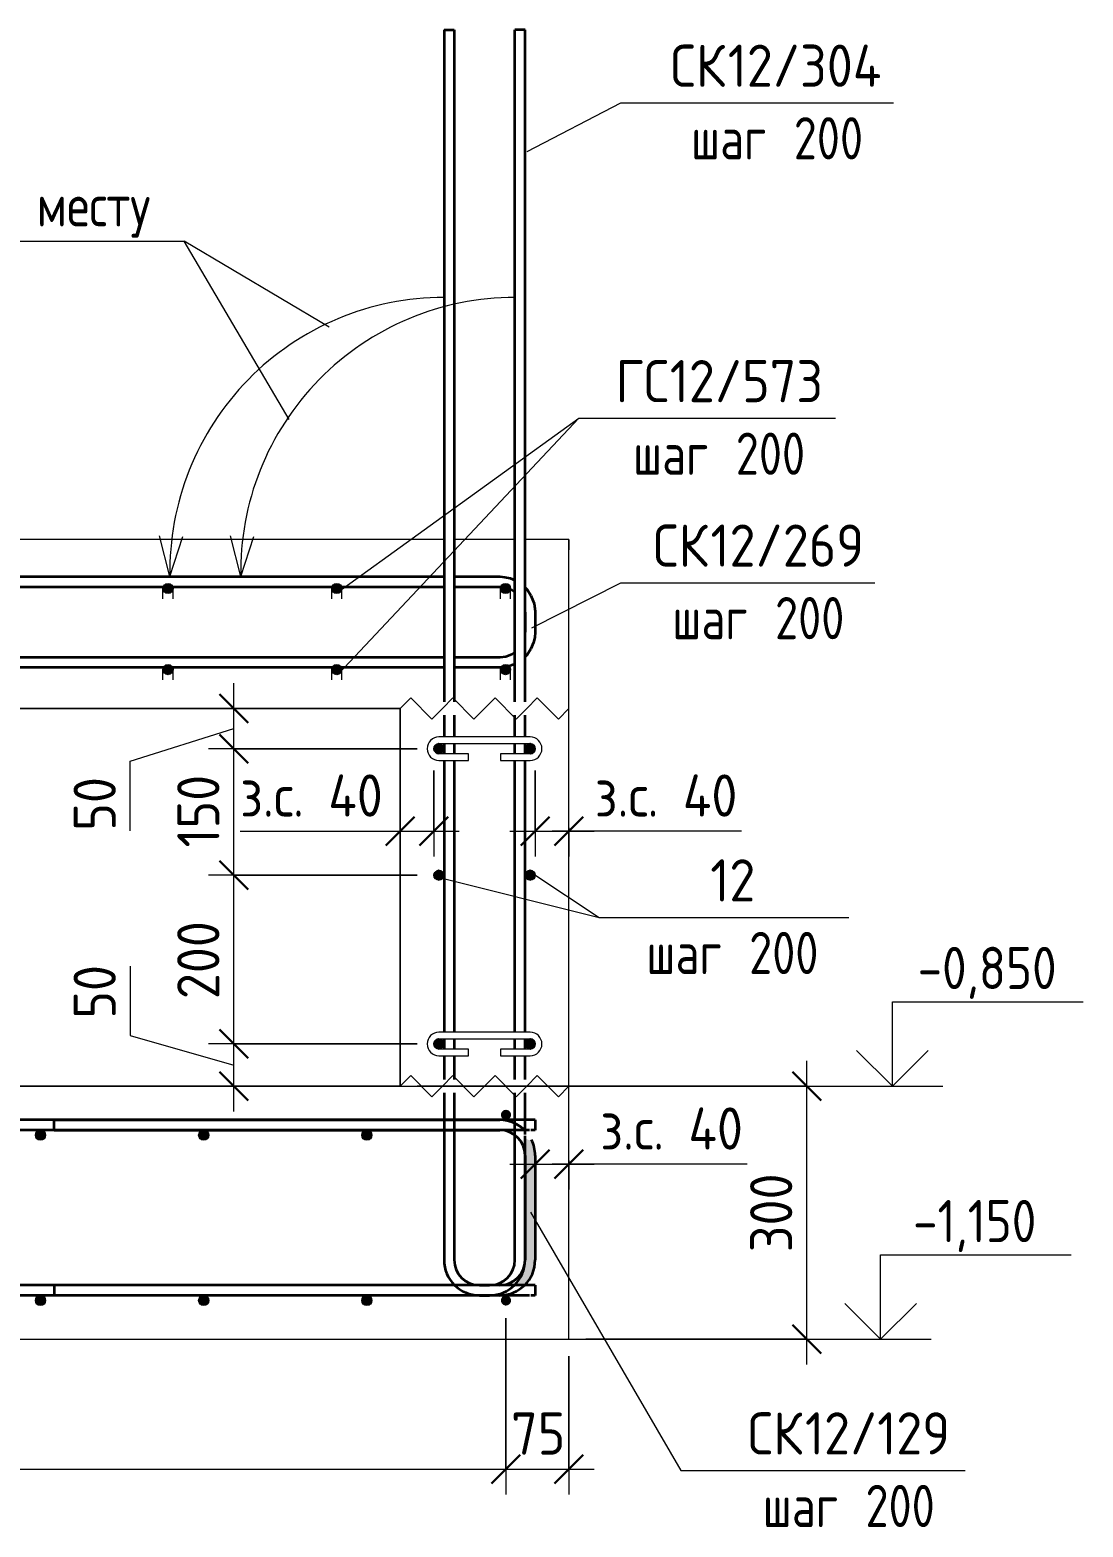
# Model space of a CAD drawing. Header units: millimetres. Extents: x 3129 to 68868, y -1586 to 12682.
# Drawn here: x 67620 to 68868, y -1373 to 402 of the extents above; entities that cross this region are included whole.
import ezdxf

# ---------------------------------------------------------------- set-up
doc = ezdxf.new("R2010")
doc.units = ezdxf.units.MM
for name, color, linetype, lineweight in [('AA_Dim', 7, 'Continuous', 9), ('AA_Dim-20', 7, 'Continuous', 9), ('AA_Linii', 7, 'Continuous', 9), ('AA_Oformlenie', 7, 'Continuous', 9), ('AA_Vinoska', 7, 'Continuous', 9), ('AA_Visotnaya otmetka', 7, 'Continuous', 9), ('AF_Perekritie', 7, 'Continuous', 18), ('AF_Perekritie_Опалубка', 253, 'Continuous', 20), ('AF_Stena_Опалубка', 253, 'Continuous', 18), ('KR_Armatura', 7, 'Continuous', 20), ('KR_Armatura_Tonkie', 7, 'Continuous', 20)]:
    doc.layers.add(name, color=color, linetype=linetype, lineweight=lineweight)
doc.styles.add('GOST Common', font='GOST_Common.ttf', dxfattribs={"width": 0.85, "height": 50})
doc.styles.add('ISOCPEUR', font='isocpeur.TTF', dxfattribs={"width": 0.85, "height": 50})
doc.styles.add('ISOCPEUR_1', font='isocpeur.TTF', dxfattribs={"width": 0.9, "height": 50})
doc.styles.add('ISOCPEUR_2', font='isocpeur.TTF', dxfattribs={"width": 0.8, "height": 50})
doc.dimstyles.new('05_Округл_5мм__прозр__1', dxfattribs={"dimscale": 304.8, "dimtxt": 50.137748, "dimasz": 0.111549, "dimexe": 0.098425, "dimexo": 0.065617, "dimgap": 0.006562, "dimtad": 1, "dimdec": 0, "dimrnd": 5, "dimdsep": 46, "dimtxsty": 'ISOCPEUR_1', "dimblk1": 'OBLIQUE', "dimblk2": 'OBLIQUE', "dimsah": 1, "dimcen": 0.09, "dimdle": 0.098425, "dimazin": 0, "dimtfac": 1, "dimtdec": 4, "dimtix": 1, "dimtmove": 1, "dimatfit": 3, "dimfxl": 1, "dimtvp": 1, "dimtolj": 1, "dimtzin": 0, "dimlwd": 18, "dimlwe": 18, "dimarcsym": 2})
doc.dimstyles.new('05_Округл_5мм__прозр__2', dxfattribs={"dimscale": 304.8, "dimtxt": 50.137748, "dimasz": 0.111549, "dimexe": 0.098425, "dimexo": 0.065617, "dimgap": 0.006562, "dimtad": 1, "dimdec": 0, "dimrnd": 5, "dimdsep": 46, "dimtxsty": 'ISOCPEUR_1', "dimblk1": 'OBLIQUE', "dimblk2": 'OBLIQUE', "dimsah": 1, "dimcen": 0.09, "dimdle": 0.098425, "dimazin": 0, "dimtfac": 1, "dimtdec": 4, "dimtix": 1, "dimtmove": 0, "dimatfit": 3, "dimfxl": 1, "dimtvp": 1, "dimtolj": 1, "dimtzin": 0, "dimlwd": 18, "dimlwe": 18, "dimarcsym": 2})

# ---------------------------------------------------------------- blocks, each defined once
blk = doc.blocks.new('Засыпка 3 - Засыпка 3-3700707-Сечение 22')
at = {"layer": 'AF_Perekritie', "lineweight": 20}
for p, q in [((9479.3, -402.3), (9479.3, -850)), ((10479.3, -402.3), (9479.3, -402.3)), ((9479.3, -402.3), (9479.3, -414.6)), ((10479.3, -850), (10479.3, -402.3)), ((10479.3, -414.6), (10479.3, -402.3)), ((9479.3, -850), (10479.3, -850))]:
    blk.add_line(p, q, dxfattribs=at)
blk = doc.blocks.new('Последовательность узлов - 3мм масшт20 маскировка-904226-Сечение 22')
at = {"layer": 'AA_Oformlenie'}
for p, q in [((7879.3, -500.6), (7891.8, -488.1)), ((7891.8, -488.1), (7916.8, -513.1)), ((7929.3, -500.6), (7941.8, -488.1)), ((7941.8, -488.1), (7966.8, -513.1)), ((7979.3, -500.6), (7991.8, -488.1)), ((7991.8, -488.1), (8016.8, -513.1)), ((8029.3, -500.6), (8041.8, -488.1)), ((8041.8, -488.1), (8066.8, -513.1)), ((7929.3, -500.6), (7916.8, -513.1)), ((7979.3, -500.6), (7966.8, -513.1)), ((8029.3, -500.6), (8016.8, -513.1)), ((8079.3, -500.6), (8066.8, -513.1))]:
    blk.add_line(p, q, dxfattribs=at)
blk = doc.blocks.new('079_Шпилька _ЭлУзла_ - d8 А240-4112584-Сечение 22')
at = {"layer": 'AA_Oformlenie'}
for p, q in [((8033.3, -786), (7925.3, -786)), ((7925.3, -794), (8033.3, -794)), ((7960.3, -806), (7925.3, -806)), ((7925.3, -814), (7960.3, -814)), ((7960.3, -814), (7960.3, -806)), ((8033.3, -806), (7998.3, -806)), ((7998.3, -806), (7998.3, -814)), ((7998.3, -814), (8033.3, -814))]:
    blk.add_line(p, q, dxfattribs=at)
for centre, radius, start, end in [((7925.3, -800), 14, 90, 270), ((7925.3, -800), 6, 90, 270), ((8033.3, -800), 14, 270, 90), ((8033.3, -800), 6, 270, 90)]:
    blk.add_arc(centre, radius, start, end, dxfattribs=at)
blk = doc.blocks.new('DIMBLOCK107-Сечение 22')
at = {"layer": 'AA_Dim-20', "lineweight": 18}
for p, q in [((67739.2, -707.6), (67739.2, -790)), ((67739.2, -790), (67862, -825)), ((68079, -800), (67832, -800)), ((67862, -880), (67862, -800)), ((67862, -800), (68079, -800)), ((67857.9, -850), (67892, -850)), ((67862, -850), (67857.9, -850))]:
    blk.add_line(p, q, dxfattribs=at)
at = {"layer": 'AA_Dim-20', "lineweight": 30}
for p, q in [((67862, -800), (67845, -783)), ((67862, -800), (67879, -817)), ((67862, -850), (67845, -833)), ((67862, -850), (67879, -867))]:
    blk.add_line(p, q, dxfattribs=at)
at = {"layer": 'AA_Dim-20', "color": 0, "lineweight": 18, "insert": (67672, -770), "char_height": 50, "width": 74.923, "attachment_point": 1, "rotation": 90, "line_spacing_factor": 1.135194, "style": 'ISOCPEUR_1'}
blk.add_mtext('50', dxfattribs=at)
blk = doc.blocks.new('_Oblique')
at = {"color": 0, "linetype": 'ByBlock', "lineweight": -2}
blk.add_line((-0.5, -0.5), (0.5, 0.5), dxfattribs=at)
blk = doc.blocks.new('DIMBLOCK108-Сечение 22')
at = {"layer": 'AA_Dim-20', "lineweight": 30}
for p, q in [((67862, -600), (67845, -583)), ((67862, -600), (67879, -617)), ((67862, -800), (67845, -783)), ((67862, -800), (67879, -817))]:
    blk.add_line(p, q, dxfattribs=at)
at = {"layer": 'AA_Dim-20', "lineweight": 18}
for p, q in [((68079, -600), (67832, -600)), ((67862, -800), (67862, -600)), ((67862, -600), (68079, -600)), ((68079, -800), (67832, -800)), ((67862, -800), (68079, -800))]:
    blk.add_line(p, q, dxfattribs=at)
at = {"layer": 'AA_Dim-20', "color": 0, "lineweight": 18, "insert": (67794.8, -746.8), "char_height": 50, "width": 112.384, "attachment_point": 1, "rotation": 90, "line_spacing_factor": 1.135194, "style": 'ISOCPEUR_1'}
blk.add_mtext('200', dxfattribs=at)
blk = doc.blocks.new('DIMBLOCK109-Сечение 22')
at = {"layer": 'AA_Dim-20', "lineweight": 30}
for p, q in [((67862, -450), (67845, -433)), ((67862, -450), (67879, -467)), ((67862, -600), (67845, -583)), ((67862, -600), (67879, -617))]:
    blk.add_line(p, q, dxfattribs=at)
at = {"layer": 'AA_Dim-20', "lineweight": 18}
for p, q in [((68079, -450), (67832, -450)), ((67862, -600), (67862, -450)), ((67862, -450), (68079, -450)), ((68079, -600), (67832, -600)), ((67862, -600), (68079, -600))]:
    blk.add_line(p, q, dxfattribs=at)
at = {"layer": 'AA_Dim-20', "color": 0, "lineweight": 18, "insert": (67794.8, -567.1), "char_height": 50, "width": 101.032, "attachment_point": 1, "rotation": 90, "line_spacing_factor": 1.135194, "style": 'ISOCPEUR_1'}
blk.add_mtext('150', dxfattribs=at)
blk = doc.blocks.new('DIMBLOCK110-Сечение 22')
at = {"layer": 'AA_Dim-20', "lineweight": 18}
for p, q in [((67862, -450), (67862, -372.3)), ((67857.9, -402.3), (67892, -402.3)), ((67862, -402.3), (67857.9, -402.3)), ((67739.2, -464.8), (67862, -426.2)), ((68079, -450), (67832, -450)), ((67862, -450), (68079, -450)), ((67739.2, -547.2), (67739.2, -464.8))]:
    blk.add_line(p, q, dxfattribs=at)
at = {"layer": 'AA_Dim-20', "lineweight": 30}
for p, q in [((67862, -402.3), (67845, -385.3)), ((67862, -402.3), (67879, -419.3)), ((67862, -450), (67845, -433)), ((67862, -450), (67879, -467))]:
    blk.add_line(p, q, dxfattribs=at)
at = {"layer": 'AA_Dim-20', "color": 0, "lineweight": 18, "insert": (67672, -547.2), "char_height": 50, "width": 74.923, "attachment_point": 1, "rotation": 90, "line_spacing_factor": 1.135194, "style": 'ISOCPEUR_1'}
blk.add_mtext('50', dxfattribs=at)
blk = doc.blocks.new('DIMBLOCK111-Сечение 22')
at = {"layer": 'AA_Dim-20', "lineweight": 18}
for p, q in [((68219, -476), (68219, -577.7)), ((68219, -547.7), (68219, -476)), ((68189, -547.7), (68289, -547.7)), ((68269.6, -547.7), (68239, -547.7)), ((68259, -543.6), (68259, -577.7)), ((68259, -547.7), (68259, -543.6)), ((68463.6, -547.7), (68269.6, -547.7))]:
    blk.add_line(p, q, dxfattribs=at)
at = {"layer": 'AA_Dim-20', "lineweight": 30}
for p, q in [((68219, -547.7), (68236, -530.7)), ((68259, -547.7), (68276, -530.7)), ((68219, -547.7), (68202, -564.7)), ((68259, -547.7), (68242, -564.7))]:
    blk.add_line(p, q, dxfattribs=at)
at = {"layer": 'AA_Dim-20', "color": 0, "lineweight": 18, "insert": (68289.6, -480.5), "char_height": 50, "width": 208.876, "attachment_point": 1, "line_spacing_factor": 1.135194, "style": 'ISOCPEUR_1'}
blk.add_mtext('з.с. 40', dxfattribs=at)
blk = doc.blocks.new('DIMBLOCK112-Сечение 22')
at = {"layer": 'AA_Dim-20', "lineweight": 18}
for p, q in [((68099, -476), (68099, -577.7)), ((68099, -547.7), (68099, -476)), ((67869.4, -547.7), (68063.5, -547.7)), ((68029, -547.7), (68129, -547.7)), ((68059, -543.6), (68059, -577.7)), ((68059, -547.7), (68059, -543.6)), ((68063.5, -547.7), (68079, -547.7))]:
    blk.add_line(p, q, dxfattribs=at)
at = {"layer": 'AA_Dim-20', "lineweight": 30}
for p, q in [((68059, -547.7), (68076, -530.7)), ((68099, -547.7), (68116, -530.7)), ((68059, -547.7), (68042, -564.7)), ((68099, -547.7), (68082, -564.7))]:
    blk.add_line(p, q, dxfattribs=at)
at = {"layer": 'AA_Dim-20', "color": 0, "lineweight": 18, "insert": (67869.4, -480.5), "char_height": 50, "width": 208.876, "attachment_point": 1, "line_spacing_factor": 1.135194, "style": 'ISOCPEUR_1'}
blk.add_mtext('з.с. 40', dxfattribs=at)
blk = doc.blocks.new('DIMBLOCK116-Сечение 22')
at = {"layer": 'AA_Dim-20', "lineweight": 18}
for p, q in [((65534.4, -1125), (65534.4, -1333.9)), ((65534.4, -1303.9), (65534.4, -1125)), ((68184.4, -1125), (68184.4, -1333.9)), ((68184.4, -1303.9), (68184.4, -1125)), ((65534.4, -1303.9), (68184.4, -1303.9))]:
    blk.add_line(p, q, dxfattribs=at)
at = {"layer": 'AA_Dim-20', "lineweight": 30}
for p, q in [((65534.4, -1303.9), (65551.4, -1286.9)), ((68184.4, -1303.9), (68201.4, -1286.9)), ((65534.4, -1303.9), (65517.4, -1320.9)), ((68184.4, -1303.9), (68167.4, -1320.9))]:
    blk.add_line(p, q, dxfattribs=at)
at = {"layer": 'AA_Dim-20', "color": 0, "lineweight": 18, "insert": (66746.3, -1236.8), "char_height": 50, "width": 271.311, "attachment_point": 1, "line_spacing_factor": 1.135194, "style": 'ISOCPEUR_1'}
blk.add_mtext('шаг 200', dxfattribs=at)
blk = doc.blocks.new('DIMBLOCK117-Сечение 22')
at = {"layer": 'AA_Dim-20', "lineweight": 18}
for p, q in [((68184.4, -1125), (68184.4, -1333.9)), ((68184.4, -1303.9), (68184.4, -1125)), ((68259, -1170), (68259, -1333.9)), ((68259, -1303.9), (68259, -1170)), ((68184.4, -1303.9), (68289, -1303.9))]:
    blk.add_line(p, q, dxfattribs=at)
at = {"layer": 'AA_Dim-20', "lineweight": 30}
for p, q in [((68184.4, -1303.9), (68201.4, -1286.9)), ((68259, -1303.9), (68276, -1286.9)), ((68184.4, -1303.9), (68167.4, -1320.9)), ((68259, -1303.9), (68242, -1320.9))]:
    blk.add_line(p, q, dxfattribs=at)
at = {"layer": 'AA_Dim-20', "color": 0, "lineweight": 18, "insert": (68190.5, -1236.8), "char_height": 50, "width": 74.923, "attachment_point": 1, "line_spacing_factor": 1.135194, "style": 'ISOCPEUR_1'}
blk.add_mtext('75', dxfattribs=at)
blk = doc.blocks.new('010_Текст с выноской - Текст 2 строки-4025778-Сечение 22')
at = {"layer": 'AA_Vinoska'}
blk.add_line((9723.2, 151.6), (10223.2, 151.6), dxfattribs=at)
blk = doc.blocks.new('DIMBLOCK124-Сечение 22')
at = {"layer": 'AA_Dim-20', "lineweight": 30}
for p, q in [((68540.8, -850), (68523.8, -833)), ((68540.8, -850), (68557.8, -867)), ((68540.8, -1150), (68523.8, -1133)), ((68540.8, -1150), (68557.8, -1167))]:
    blk.add_line(p, q, dxfattribs=at)
at = {"layer": 'AA_Dim-20', "lineweight": 18}
for p, q in [((68540.8, -1180), (68540.8, -820)), ((68079, -850), (68570.8, -850)), ((68540.8, -850), (68079, -850)), ((68279, -1150), (68570.8, -1150)), ((68540.8, -1150), (68279, -1150))]:
    blk.add_line(p, q, dxfattribs=at)
at = {"layer": 'AA_Dim-20', "color": 0, "lineweight": 18, "insert": (68473.7, -1046.8), "char_height": 50, "width": 112.384, "attachment_point": 1, "rotation": 90, "line_spacing_factor": 1.135194, "style": 'ISOCPEUR_1'}
blk.add_mtext('300', dxfattribs=at)
blk = doc.blocks.new('Высотные отметки - Стрелка вверх-400292-Сечение 22')
at = {"layer": 'AA_Vinoska'}
for p, q in [((11048.7, -1050), (11274.7, -1050)), ((11048.7, -1150), (11048.7, -1050)), ((11048.7, -1150), (11006.3, -1107.6)), ((11048.7, -1150), (11091.1, -1107.6)), ((10988.7, -1150), (11108.7, -1150))]:
    blk.add_line(p, q, dxfattribs=at)
blk = doc.blocks.new('042_М_Арматуры - Диам длина поз _ Шаг-2260295-Сечение 22')
at = {"layer": 'AA_Vinoska'}
blk.add_line((7299.3, -1134.3), (7579.3, -1134.3), dxfattribs=at)
blk = doc.blocks.new('DIMBLOCK126-Сечение 22')
at = {"layer": 'AA_Dim-20', "lineweight": 30}
for p, q in [((68219, -942.3), (68236, -925.3)), ((68259, -942.3), (68276, -925.3)), ((68219, -942.3), (68202, -959.3)), ((68259, -942.3), (68242, -959.3))]:
    blk.add_line(p, q, dxfattribs=at)
at = {"layer": 'AA_Dim-20', "lineweight": 18}
for p, q in [((68219, -938.3), (68219, -972.3)), ((68219, -942.3), (68219, -938.3)), ((68259, -938.3), (68259, -972.3)), ((68259, -942.3), (68259, -938.3)), ((68189, -942.3), (68289, -942.3)), ((68276.2, -942.3), (68239, -942.3)), ((68470.3, -942.3), (68276.2, -942.3))]:
    blk.add_line(p, q, dxfattribs=at)
at = {"layer": 'AA_Dim-20', "color": 0, "lineweight": 18, "insert": (68296.2, -875.2), "char_height": 50, "width": 208.876, "attachment_point": 1, "line_spacing_factor": 1.135194, "style": 'ISOCPEUR_1'}
blk.add_mtext('з.с. 40', dxfattribs=at)

msp = doc.modelspace()

# ---------------------------------------------------------------- hatches: boundary and pattern name
at = {"layer": 'AA_Oformlenie'}
for points in [[(68184.4, -890), (68185.9, -889.8), (68187.9, -888.8), (68188.6, -888.2), (68189.6, -887), (68190.2, -885.6), (68190.4, -884), (68190.2, -882.4), (68189.6, -881), (68188.6, -879.8), (68187.4, -878.8), (68185.9, -878.2), (68184.4, -878), (68182.8, -878.2), (68181.4, -878.8), (68180.1, -879.8), (68179.2, -881), (68178.6, -882.4), (68178.4, -884), (68178.6, -885.6), (68179.2, -887), (68180.1, -888.2), (68181.4, -889.2), (68182.8, -889.8)], [(68184.4, -1110), (68185.9, -1109.8), (68187.9, -1108.8), (68188.6, -1108.2), (68189.6, -1107), (68190.2, -1105.6), (68190.4, -1104), (68190.2, -1102.4), (68189.6, -1101), (68188.6, -1099.8), (68187.4, -1098.8), (68185.9, -1098.2), (68184.4, -1098), (68182.8, -1098.2), (68181.4, -1098.8), (68180.1, -1099.8), (68179.2, -1101), (68178.6, -1102.4), (68178.4, -1104), (68178.6, -1105.6), (68179.2, -1107), (68180.1, -1108.2), (68181.4, -1109.2), (68182.8, -1109.8)]]:
    msp.add_hatch(color=250, dxfattribs=at).paths.add_polyline_path(points)
at = {"layer": 'KR_Armatura'}
h = msp.add_hatch(color=256, dxfattribs=at)
edge = h.paths.add_edge_path()
edge.add_arc((67783.9, -260.1), 6, 0, 360)
for points in [[(67780.9, -265.3), (67786.9, -265.3), (67789.9, -260.1), (67786.9, -254.9), (67780.9, -254.9), (67777.9, -260.1)], [(67980.9, -265.3), (67986.9, -265.3), (67989.9, -260.1), (67986.9, -254.9), (67980.9, -254.9), (67977.9, -260.1)], [(68180.9, -265.3), (68186.9, -265.3), (68189.9, -260.1), (68186.9, -254.9), (68180.9, -254.9), (68177.9, -260.1)], [(67780.9, -361.4), (67786.9, -361.4), (67789.9, -356.3), (67786.9, -351.1), (67780.9, -351.1), (67777.9, -356.3)], [(67980.9, -361.4), (67986.9, -361.4), (67989.9, -356.3), (67986.9, -351.1), (67980.9, -351.1), (67977.9, -356.3)], [(68180.9, -361.4), (68186.9, -361.4), (68189.9, -356.3), (68186.9, -351.1), (68180.9, -351.1), (68177.9, -356.3)], [(68105, -456), (68110.2, -453), (68110.2, -447), (68105, -444), (68099.8, -447), (68099.8, -453), (68104.7, -455.8)], [(68213, -456), (68218.2, -453), (68218.2, -447), (68213, -444), (68207.8, -447), (68207.8, -453), (68212.7, -455.8)], [(68105, -606), (68110.2, -603), (68110.2, -597), (68105, -594), (68099.8, -597), (68099.8, -603)], [(68213, -606), (68218.2, -603), (68218.2, -597), (68213, -594), (68207.8, -597), (68207.8, -603)], [(68105, -806), (68110.2, -803), (68110.2, -797), (68105, -794), (68099.8, -797), (68099.8, -803), (68104.7, -805.8)], [(68213, -806), (68218.2, -803), (68218.2, -797), (68213, -794), (68207.8, -797), (68207.8, -803), (68212.7, -805.8)], [(67629.7, -913.2), (67635.7, -913.2), (67638.7, -908), (67635.7, -902.8), (67629.7, -902.8), (67626.7, -908)], [(67823.2, -913.2), (67829.2, -913.2), (67832.2, -908), (67829.2, -902.8), (67823.2, -902.8), (67820.2, -908)], [(68016.6, -913.2), (68022.6, -913.2), (68025.6, -908), (68022.6, -902.8), (68016.6, -902.8), (68013.6, -908)], [(67629.7, -1109.2), (67635.7, -1109.2), (67638.7, -1104), (67635.7, -1098.8), (67629.7, -1098.8), (67626.7, -1104)], [(67823.2, -1109.2), (67829.2, -1109.2), (67832.2, -1104), (67829.2, -1098.8), (67823.2, -1098.8), (67820.2, -1104)], [(68016.6, -1109.2), (68022.6, -1109.2), (68025.6, -1104), (68022.6, -1098.8), (68016.6, -1098.8), (68013.6, -1104)]]:
    msp.add_hatch(color=256, dxfattribs=at).paths.add_polyline_path(points)
h = msp.add_hatch(color=256, dxfattribs=at)
edge = h.paths.add_edge_path()
edge.add_arc((67983.9, -260.1), 6, 0, 360)
h = msp.add_hatch(color=256, dxfattribs=at)
edge = h.paths.add_edge_path()
edge.add_arc((68183.9, -260.1), 6, 0, 360)
h = msp.add_hatch(color=256, dxfattribs=at)
edge = h.paths.add_edge_path()
edge.add_arc((67783.9, -356.3), 6, 0, 360)
h = msp.add_hatch(color=256, dxfattribs=at)
edge = h.paths.add_edge_path()
edge.add_arc((67983.9, -356.3), 6, 0, 360)
h = msp.add_hatch(color=256, dxfattribs=at)
edge = h.paths.add_edge_path()
edge.add_arc((68183.9, -356.3), 6, 0, 360)
h = msp.add_hatch(color=256, dxfattribs=at)
edge = h.paths.add_edge_path()
edge.add_arc((68105, -450), 6, 0, 360)
h = msp.add_hatch(color=256, dxfattribs=at)
edge = h.paths.add_edge_path()
edge.add_arc((68213, -450), 6, 0, 360)
h = msp.add_hatch(color=256, dxfattribs=at)
edge = h.paths.add_edge_path()
edge.add_arc((68105, -600), 6, 0, 360)
h = msp.add_hatch(color=256, dxfattribs=at)
edge = h.paths.add_edge_path()
edge.add_arc((68213, -600), 6, 0, 360)
h = msp.add_hatch(color=256, dxfattribs=at)
edge = h.paths.add_edge_path()
edge.add_arc((68105, -800), 6, 0, 360)
h = msp.add_hatch(color=256, dxfattribs=at)
edge = h.paths.add_edge_path()
edge.add_arc((68213, -800), 6, 0, 360)
h = msp.add_hatch(color=256, dxfattribs=at)
edge = h.paths.add_edge_path()
edge.add_arc((67632.7, -908), 6, 0, 360)
h = msp.add_hatch(color=256, dxfattribs=at)
edge = h.paths.add_edge_path()
edge.add_arc((67826.2, -908), 6, 0, 360)
h = msp.add_hatch(color=256, dxfattribs=at)
edge = h.paths.add_edge_path()
edge.add_arc((68019.6, -908), 6, 0, 360)
h = msp.add_hatch(color=256, dxfattribs=at)
edge = h.paths.add_edge_path()
edge.add_arc((67632.7, -1104), 6, 0, 360)
h = msp.add_hatch(color=256, dxfattribs=at)
edge = h.paths.add_edge_path()
edge.add_arc((67826.2, -1104), 6, 0, 360)
h = msp.add_hatch(color=256, dxfattribs=at)
edge = h.paths.add_edge_path()
edge.add_arc((68019.6, -1104), 6, 0, 360)
at = {"layer": 'KR_Armatura_Tonkie'}
h = msp.add_hatch(color=256, dxfattribs=at)
h.paths.add_polyline_path([(68209.2, -932), (68219, -932), (68217.3, -920.5), (68214.6, -913.9), (68213, -914.1), (68211.4, -913.9), (68209.7, -913.1), (68208.7, -912.3), (68207.7, -910.9), (68207, -908.8), (68207, -932)])
h.paths.add_polyline_path([(68195, -908.3), (68195, -902), (68177, -902), (68184.8, -903), (68192, -906)])
h.paths.add_polyline_path([(68207, -907.2), (68207.1, -906.4), (68208, -904), (68207, -902.7), (68207, -906.7)])
msp.add_hatch(color=256, dxfattribs=at).paths.add_polyline_path([(68219, -1056), (68219, -932), (68207, -932), (68207, -1056)])
h = msp.add_hatch(color=256, dxfattribs=at)
h.paths.add_polyline_path([(68201.4, -1077), (68199.3, -1075.8), (68198.4, -1077)])
h.paths.add_polyline_path([(68198, -1086), (68206.3, -1086), (68206.7, -1085.7), (68213.4, -1077), (68217.6, -1066.9), (68219, -1056), (68207, -1056), (68206, -1063.8), (68204.8, -1066.7), (68205.6, -1066.9), (68201.3, -1077.2), (68198.2, -1077.2), (68198, -1081.4), (68194.3, -1086), (68191.9, -1082), (68184.8, -1085), (68182, -1085.3), (68182.3, -1086), (68194.7, -1086)])

# ---------------------------------------------------------------- linework, layer by layer
at = {"layer": 'AA_Linii', "lineweight": 20}
for p, q in [((67786.1, -246), (67773.8, -197.6)), ((67786.1, -246), (67801.5, -198.5)), ((67870.1, -246), (67857.8, -197.6)), ((67870.1, -246), (67885.5, -198.5)), ((68184.4, -1110), (68184.4, -1105))]:
    msp.add_line(p, q, dxfattribs=at)
for centre in [(68111, -240), (68195, -240)]:
    msp.add_arc(centre, 325, 90, 181.0578, dxfattribs=at)
at = {"layer": 'AA_Vinoska'}
for p, q in [((68209.4, 258.1), (68320.7, 315.6)), ((68320.7, 315.6), (68363.6, 315.6)), ((67927.5, -59.7), (67802.9, 151.6)), ((67974.7, 49.8), (67802.9, 151.6)), ((67985.2, -264.4), (68270.9, -58.3)), ((67986.7, -360.6), (68270.9, -58.3)), ((68270.9, -58.3), (68295, -58.3)), ((68270.9, -58.3), (68295, -58.3)), ((68215.2, -306.8), (68320.7, -253.2)), ((68320.7, -253.2), (68341.4, -253.2)), ((68099.3, -601.2), (68295, -650.1)), ((68216.4, -597.8), (68295, -650.1)), ((68295, -650.1), (68310.8, -650.1)), ((68295, -650.1), (68310.8, -650.1)), ((68213.4, -999.5), (68391.6, -1305.6)), ((68391.6, -1305.6), (68448.6, -1305.6))]:
    msp.add_line(p, q, dxfattribs=at)
at = {"layer": 'AA_Visotnaya otmetka'}
for p, q in [((67977.9, -850), (68572.7, -850)), ((68572.7, -850), (68642.3, -850)), ((68068.3, -1150), (68544.9, -1150)), ((68544.9, -1150), (68628.4, -1150))]:
    msp.add_line(p, q, dxfattribs=at)
at = {"layer": 'AF_Perekritie_Опалубка'}
for p, q in [((68111, -202.1), (67007.4, -202.1)), ((68195, -202.1), (68123, -202.1)), ((68259, -202.1), (68207, -202.1)), ((68259, -402.3), (68259, -202.1)), ((68259, -202.1), (68259, -214.3)), ((67059, -402.3), (68059, -402.3)), ((68059, -850), (67059, -850)), ((68259, -1150), (68259, -850)), ((65459, -1150), (68259, -1150))]:
    msp.add_line(p, q, dxfattribs=at)
at = {"layer": 'AF_Stena_Опалубка', "lineweight": 20}
for p, q in [((68059, -402.3), (68059, -850)), ((68059, -402.3), (68059, -414.6)), ((68259, -850), (68259, -402.3))]:
    msp.add_line(p, q, dxfattribs=at)
at = {"layer": 'KR_Armatura'}
for p, q in [((67780.9, -254.9), (67777.9, -260.1)), ((67777.9, -272.4), (67777.9, -260.1)), ((67777.9, -260.1), (67780.9, -265.3)), ((67786.9, -254.9), (67780.9, -254.9)), ((67780.9, -265.3), (67786.9, -265.3)), ((67789.9, -260.1), (67786.9, -254.9)), ((67786.9, -265.3), (67789.9, -260.1)), ((67789.9, -272.4), (67789.9, -260.1)), ((67980.9, -254.9), (67977.9, -260.1)), ((67977.9, -272.4), (67977.9, -260.1)), ((67977.9, -260.1), (67980.9, -265.3)), ((67986.9, -254.9), (67980.9, -254.9)), ((67980.9, -265.3), (67986.9, -265.3)), ((67989.9, -260.1), (67986.9, -254.9)), ((67986.9, -265.3), (67989.9, -260.1)), ((67989.9, -272.4), (67989.9, -260.1)), ((68180.9, -254.9), (68177.9, -260.1)), ((68177.9, -272.4), (68177.9, -260.1)), ((68177.9, -260.1), (68180.9, -265.3)), ((68186.9, -254.9), (68180.9, -254.9)), ((68180.9, -265.3), (68186.9, -265.3)), ((68189.9, -260.1), (68186.9, -254.9)), ((68186.9, -265.3), (68189.9, -260.1)), ((68189.9, -272.4), (68189.9, -260.1)), ((67780.9, -351.1), (67777.9, -356.3)), ((67786.9, -351.1), (67780.9, -351.1)), ((67789.9, -356.3), (67786.9, -351.1)), ((67980.9, -351.1), (67977.9, -356.3)), ((67986.9, -351.1), (67980.9, -351.1)), ((67989.9, -356.3), (67986.9, -351.1)), ((68180.9, -351.1), (68177.9, -356.3)), ((68186.9, -351.1), (68180.9, -351.1)), ((68189.9, -356.3), (68186.9, -351.1)), ((67777.9, -368.5), (67777.9, -356.3)), ((67777.9, -356.3), (67780.9, -361.4)), ((67780.9, -361.4), (67786.9, -361.4)), ((67786.9, -361.4), (67789.9, -356.3)), ((67789.9, -368.5), (67789.9, -356.3)), ((67977.9, -368.5), (67977.9, -356.3)), ((67977.9, -356.3), (67980.9, -361.4)), ((67980.9, -361.4), (67986.9, -361.4)), ((67986.9, -361.4), (67989.9, -356.3)), ((67989.9, -368.5), (67989.9, -356.3)), ((68177.9, -368.5), (68177.9, -356.3)), ((68177.9, -356.3), (68180.9, -361.4)), ((68180.9, -361.4), (68186.9, -361.4)), ((68186.9, -361.4), (68189.9, -356.3)), ((68189.9, -368.5), (68189.9, -356.3)), ((68105, -444), (68099.8, -447)), ((68099.8, -447), (68099.8, -453)), ((68099.8, -453), (68104.7, -455.8)), ((68104.7, -455.8), (68105, -456)), ((68110.2, -447), (68105, -444)), ((68105, -456), (68110.2, -453)), ((68110.2, -453), (68110.2, -447)), ((68213, -444), (68207.8, -447)), ((68207.8, -447), (68207.8, -453)), ((68207.8, -453), (68212.7, -455.8)), ((68212.7, -455.8), (68213, -456)), ((68218.2, -447), (68213, -444)), ((68213, -456), (68218.2, -453)), ((68218.2, -453), (68218.2, -447)), ((68105, -594), (68099.8, -597)), ((68099.8, -597), (68099.8, -603)), ((68099.8, -603), (68105, -606)), ((68110.2, -597), (68105, -594)), ((68105, -606), (68110.2, -603)), ((68110.2, -603), (68110.2, -597)), ((68213, -594), (68207.8, -597)), ((68207.8, -597), (68207.8, -603)), ((68207.8, -603), (68213, -606)), ((68218.2, -597), (68213, -594)), ((68213, -606), (68218.2, -603)), ((68218.2, -603), (68218.2, -597)), ((68105, -794), (68099.8, -797)), ((68099.8, -797), (68099.8, -803)), ((68110.2, -797), (68105, -794)), ((68110.2, -803), (68110.2, -797)), ((68213, -794), (68207.8, -797)), ((68207.8, -797), (68207.8, -803)), ((68218.2, -797), (68213, -794)), ((68218.2, -803), (68218.2, -797)), ((68099.8, -803), (68104.7, -805.8)), ((68104.7, -805.8), (68105, -806)), ((68105, -806), (68110.2, -803)), ((68207.8, -803), (68212.7, -805.8)), ((68212.7, -805.8), (68213, -806)), ((68213, -806), (68218.2, -803)), ((67629.7, -902.8), (67626.7, -908)), ((67635.7, -902.8), (67629.7, -902.8)), ((67638.7, -908), (67635.7, -902.8)), ((67823.2, -902.8), (67820.2, -908)), ((67829.2, -902.8), (67823.2, -902.8)), ((67832.2, -908), (67829.2, -902.8)), ((68016.6, -902.8), (68013.6, -908)), ((68022.6, -902.8), (68016.6, -902.8)), ((68025.6, -908), (68022.6, -902.8)), ((67626.7, -908), (67629.7, -913.2)), ((67629.7, -913.2), (67635.7, -913.2)), ((67635.7, -913.2), (67638.7, -908)), ((67820.2, -908), (67823.2, -913.2)), ((67823.2, -913.2), (67829.2, -913.2)), ((67829.2, -913.2), (67832.2, -908)), ((68013.6, -908), (68016.6, -913.2)), ((68016.6, -913.2), (68022.6, -913.2)), ((68022.6, -913.2), (68025.6, -908)), ((67629.7, -1098.8), (67626.7, -1104)), ((67635.7, -1098.8), (67629.7, -1098.8)), ((67638.7, -1104), (67635.7, -1098.8)), ((67823.2, -1098.8), (67820.2, -1104)), ((67829.2, -1098.8), (67823.2, -1098.8)), ((67832.2, -1104), (67829.2, -1098.8)), ((68016.6, -1098.8), (68013.6, -1104)), ((68022.6, -1098.8), (68016.6, -1098.8)), ((68025.6, -1104), (68022.6, -1098.8)), ((67626.7, -1104), (67629.7, -1109.2)), ((67629.7, -1109.2), (67635.7, -1109.2)), ((67635.7, -1109.2), (67638.7, -1104)), ((67820.2, -1104), (67823.2, -1109.2)), ((67823.2, -1109.2), (67829.2, -1109.2)), ((67829.2, -1109.2), (67832.2, -1104)), ((68013.6, -1104), (68016.6, -1109.2)), ((68016.6, -1109.2), (68022.6, -1109.2)), ((68022.6, -1109.2), (68025.6, -1104))]:
    msp.add_line(p, q, dxfattribs=at)
for centre in [(67783.9, -260.1), (67983.9, -260.1), (68183.9, -260.1), (67783.9, -356.3), (67983.9, -356.3), (68183.9, -356.3), (68105, -450), (68213, -450), (68105, -600), (68213, -600), (68105, -800), (68213, -800), (67632.7, -908), (67826.2, -908), (68019.6, -908), (67632.7, -1104), (67826.2, -1104), (68019.6, -1104)]:
    msp.add_circle(centre, 6, dxfattribs=at)
at = {"layer": 'KR_Armatura_Tonkie', "lineweight": 35}
for p, q in [((68111, 402), (68111, -394.3)), ((68111, 402), (68123, 402)), ((68123, 402), (68123, -394.3)), ((68207, 402), (68195, 402)), ((68195, -394.3), (68195, 402)), ((68207, -394.3), (68207, 402)), ((67007.4, -246), (68111, -246)), ((68123, -246), (68177, -246)), ((68177, -246), (68183.2, -246.5)), ((68183.2, -246.5), (68189.2, -247.8)), ((68189.2, -247.8), (68195, -250.2)), ((67007.4, -258), (68111, -258)), ((68123, -258), (68177, -258)), ((68177, -258), (68181.4, -258.4)), ((68181.4, -258.4), (68185.7, -259.3)), ((68185.7, -259.3), (68187.7, -260.1)), ((68189.9, -261.1), (68191.2, -261.6)), ((68191.2, -261.6), (68195, -264.1)), ((68207, -258.9), (68209.5, -261.4)), ((68209.5, -261.4), (68214, -268.2)), ((68214, -268.2), (68217.8, -277.8)), ((68217.8, -277.8), (68219, -287)), ((68207, -288), (68207, -312)), ((68219, -287), (68219, -288)), ((68219, -288), (68219, -312)), ((68218.6, -318.1), (68217.2, -324.1)), ((68219, -312), (68218.6, -318.1)), ((68195, -335.8), (68191.2, -338.4)), ((68214, -331.7), (68209.5, -338.6)), ((68217.2, -324.1), (68214, -331.7)), ((68111, -341.9), (67007.4, -341.9)), ((68111, -353.9), (67007.4, -353.9)), ((68177, -341.9), (68123, -341.9)), ((68177, -353.9), (68123, -353.9)), ((68177.7, -341.9), (68177, -341.9)), ((68178, -353.9), (68177, -353.9)), ((68184.3, -341), (68177.7, -341.9)), ((68187.2, -352.7), (68178, -353.9)), ((68191.2, -338.4), (68184.3, -341)), ((68195, -349.7), (68187.2, -352.7)), ((68209.5, -338.6), (68207, -341)), ((68111, -410.3), (68111, -436)), ((68123, -410.3), (68123, -436)), ((68195, -436), (68195, -410.3)), ((68207, -436), (68207, -410.3)), ((68111, -444), (68111, -456)), ((68123, -444), (68123, -456)), ((68195, -456), (68195, -444)), ((68207, -456), (68207, -444)), ((68111, -464), (68111, -786)), ((68123, -464), (68123, -786)), ((68195, -786), (68195, -464)), ((68207, -786), (68207, -464)), ((68111, -794), (68111, -806)), ((68123, -794), (68123, -806)), ((68195, -806), (68195, -794)), ((68207, -806), (68207, -794)), ((68111, -814), (68111, -842)), ((68123, -814), (68123, -842)), ((68195, -842), (68195, -814)), ((68207, -842), (68207, -814)), ((68111, -858), (68111, -1056)), ((68123, -858), (68123, -1056)), ((68195, -1056), (68195, -858)), ((68207, -907.2), (68207, -858)), ((68219, -890), (65499, -890)), ((68212.2, -902), (65505.8, -902)), ((67649, -890), (68177, -890)), ((67649, -902), (67649, -890)), ((67649, -902), (68177, -902)), ((68219, -902), (68213.8, -902)), ((68219, -890), (68219, -902)), ((68207, -1056), (68207, -908.8)), ((68207, -932), (68207, -1056)), ((68219, -932), (68219, -1056)), ((68219, -1086), (65499, -1086)), ((68212.2, -1098), (65505.8, -1098)), ((68177, -1086), (67649, -1086)), ((67649, -1086), (67649, -1098)), ((68177, -1098), (67649, -1098)), ((68153, -1086), (68165, -1086)), ((68153, -1098), (68165, -1098)), ((68219, -1098), (68213.8, -1098)), ((68219, -1086), (68219, -1098))]:
    msp.add_line(p, q, dxfattribs=at)
for centre, radius, start, end in [((68177, -932), 42, 41.5717, 90), ((68177, -932), 30, 360, 90), ((68177, -932), 42, 360, 25.7173), ((68153, -1056), 42, 180, 270), ((68153, -1056), 30, 180, 270), ((68165, -1056), 30, 270, 0), ((68165, -1056), 42, 270, 0), ((68177, -1056), 30, 270, 0), ((68177, -1056), 42, 270, 0)]:
    msp.add_arc(centre, radius, start, end, dxfattribs=at)

# ---------------------------------------------------------------- block references
at = {"layer": 'AA_Oformlenie'}
for name, p in [('Последовательность узлов - 3мм масшт20 маскировка-904226-Сечение 22', (60179.7, 98.3)), ('079_Шпилька _ЭлУзла_ - d8 А240-4112584-Сечение 22', (60179.7, 350)), ('079_Шпилька _ЭлУзла_ - d8 А240-4112584-Сечение 22', (60179.7, 0)), ('Последовательность узлов - 3мм масшт20 маскировка-904226-Сечение 22', (60179.7, -349.4))]:
    msp.add_blockref(name, p, dxfattribs=at)
at = {"layer": 'AA_Vinoska'}
for name, p in [('042_М_Арматуры - Диам длина поз _ Шаг-2260295-Сечение 22', (61064.3, 1449.9)), ('010_Текст с выноской - Текст 2 строки-4025778-Сечение 22', (57579.7, 0)), ('042_М_Арматуры - Диам длина поз _ Шаг-2260295-Сечение 22', (60995.7, 1076)), ('042_М_Арматуры - Диам длина поз _ Шаг-2260295-Сечение 22', (60995.7, 1076)), ('042_М_Арматуры - Диам длина поз _ Шаг-2260295-Сечение 22', (61042.1, 881.1)), ('042_М_Арматуры - Диам длина поз _ Шаг-2260295-Сечение 22', (61011.5, 484.2)), ('042_М_Арматуры - Диам длина поз _ Шаг-2260295-Сечение 22', (61011.5, 484.2)), ('Высотные отметки - Стрелка вверх-400292-Сечение 22', (57579.7, 0)), ('042_М_Арматуры - Диам длина поз _ Шаг-2260295-Сечение 22', (61149.3, -171.3))]:
    msp.add_blockref(name, p, dxfattribs=at)
at = {"layer": 'AA_Visotnaya otmetka'}
msp.add_blockref('Высотные отметки - Стрелка вверх-400292-Сечение 22', (57593.6, 300), dxfattribs=at)
at = {"layer": 'AF_Perekritie_Опалубка'}
msp.add_blockref('Засыпка 3 - Засыпка 3-3700707-Сечение 22', (57579.7, 0), dxfattribs=at)

# ---------------------------------------------------------------- texts
at = {"layer": 'AA_Vinoska', "char_height": 50, "attachment_point": 1}
for s, insert, width, style in [('СК', (68379.4, 384.6), 82.253, 'ISOCPEUR_1'), ('12/304', (68447.3, 384.6), 226.557, 'ISOCPEUR_1'), (' 200', (68500, 298.6), 133.401, 'ISOCPEUR_2'), ('шаг', (68403.7, 298.6), 116.726, 'ISOCPEUR_2'), ('месту', (67628.4, 219.2), 192.164, 'GOST Common'), ('ГС', (68314.3, 10.7), 77.924, 'ISOCPEUR_1'), ('ГС', (68314.3, 10.7), 77.924, 'ISOCPEUR_1'), ('12/573', (68378.6, 10.7), 222.228, 'ISOCPEUR_1'), ('12/573', (68378.6, 10.7), 222.228, 'ISOCPEUR_1'), (' 200', (68431.3, -75.3), 133.401, 'ISOCPEUR_2'), (' 200', (68431.3, -75.3), 133.401, 'ISOCPEUR_2'), ('шаг', (68335, -75.3), 116.726, 'ISOCPEUR_2'), ('шаг', (68335, -75.3), 116.726, 'ISOCPEUR_2'), ('СК', (68358.9, -184.2), 82.253, 'ISOCPEUR_1'), ('12/269', (68426.8, -184.2), 222.228, 'ISOCPEUR_1'), (' 200', (68477.8, -270.2), 133.401, 'ISOCPEUR_2'), ('шаг', (68381.5, -270.2), 116.726, 'ISOCPEUR_2'), ('12', (68426.6, -581.1), 66.38, 'ISOCPEUR_1'), ('12', (68426.6, -581.1), 66.38, 'ISOCPEUR_1'), (' 200', (68447.1, -667.1), 133.401, 'ISOCPEUR_2'), (' 200', (68447.1, -667.1), 133.401, 'ISOCPEUR_2'), ('шаг', (68350.8, -667.1), 116.726, 'ISOCPEUR_2'), ('шаг', (68350.8, -667.1), 116.726, 'ISOCPEUR_2'), ('СК', (68470.9, -1236.6), 82.253, 'ISOCPEUR_1'), ('12/129', (68538.8, -1236.6), 210.683, 'ISOCPEUR_1'), (' 200', (68585, -1322.6), 133.401, 'ISOCPEUR_2'), ('шаг', (68488.7, -1322.6), 116.726, 'ISOCPEUR_2')]:
    msp.add_mtext(s, dxfattribs=dict(at, insert=insert, width=width, style=style))
at = {"layer": 'AA_Visotnaya otmetka', "char_height": 50, "attachment_point": 1, "line_spacing_factor": 1.135194, "style": 'ISOCPEUR'}
for s, insert, width in [('-0,850', (68672.3, -684.9), 191.919), ('-1,150', (68666.9, -984.9), 171.464)]:
    msp.add_mtext(s, dxfattribs=dict(at, insert=insert, width=width))

# ---------------------------------------------------------------- dimensions: what is measured, and where the dimension line sits
at = {"layer": 'AA_Dim', "lineweight": 18}
for base, p1, p2, override, picture, middle in [((67862, -402.3), (68099, -450), (67837.9, -402.3), {"dimpost": '<>', "dimfxl": 265.392874}, 'DIMBLOCK110-Сечение 22', (67705.4, -509.7)), ((67862, -800), (67837.9, -850), (68099, -800), {"dimpost": '<>', "dimfxl": 265.817637}, 'DIMBLOCK107-Сечение 22', (67705.4, -732.5))]:
    dim = msp.add_linear_dim(base=base, p1=p1, p2=p2, angle=90, dimstyle='05_Округл_5мм__прозр__1', override=override, dxfattribs=at)
    dim.commit()
    dim.dimension.update_dxf_attribs({"geometry": picture, "text_midpoint": middle, "dimtype": 160, "text_rotation": 90})
for base, p1, p2, override, picture, middle in [((67862, -450), (68099, -600), (68099, -450), {"dimpost": '<>', "dimfxl": 150}, 'DIMBLOCK109-Сечение 22', (67835, -525)), ((67862, -600), (68099, -800), (68099, -600), {"dimpost": '<>', "dimfxl": 200}, 'DIMBLOCK108-Сечение 22', (67835, -700)), ((68540.8, -850), (68259, -1150), (68059, -850), {"dimpost": '<>', "dimfxl": 360.555128}, 'DIMBLOCK124-Сечение 22', (68513.8, -1000))]:
    dim = msp.add_linear_dim(base=base, p1=p1, p2=p2, angle=90, dimstyle='05_Округл_5мм__прозр__2', override=override, dxfattribs=at)
    dim.commit()
    dim.dimension.update_dxf_attribs({"geometry": picture, "text_midpoint": middle})
for base, p1, p2, override, picture, middle in [((68099, -547.7), (68059, -523.6), (68099, -456), {"dimpost": 'з.с. <>', "dimfxl": 78.578872}, 'DIMBLOCK112-Сечение 22', (67973.9, -513.9)), ((68259, -547.7), (68219, -456), (68259, -523.6), {"dimpost": 'з.с. <>', "dimfxl": 78.578872}, 'DIMBLOCK111-Сечение 22', (68394, -513.9)), ((68259, -942.3), (68219, -918.3), (68259, -918.3), {"dimpost": 'з.с. <>', "dimfxl": 40}, 'DIMBLOCK126-Сечение 22', (68400.7, -908.5))]:
    dim = msp.add_linear_dim(base=base, p1=p1, p2=p2, dimstyle='05_Округл_5мм__прозр__1', override=override, dxfattribs=at)
    dim.commit()
    dim.dimension.update_dxf_attribs({"geometry": picture, "text_midpoint": middle, "dimtype": 160})
dim = msp.add_linear_dim(base=(68184.4, -1303.9), p1=(65534.4, -1105), p2=(68184.4, -1105), text='шаг 200', dimstyle='05_Округл_5мм__прозр__2', override={"dimpost": '<>', "dimfxl": 2650}, dxfattribs=at)
dim.commit()
dim.dimension.update_dxf_attribs({"geometry": 'DIMBLOCK116-Сечение 22', "text_midpoint": (66859.4, -1276.9)})
dim = msp.add_linear_dim(base=(68259, -1303.9), p1=(68184.4, -1105), p2=(68259, -1150), dimstyle='05_Округл_5мм__прозр__2', override={"dimpost": '<>', "dimfxl": 87.142155}, dxfattribs=at)
dim.commit()
dim.dimension.update_dxf_attribs({"geometry": 'DIMBLOCK117-Сечение 22', "text_midpoint": (68221.7, -1276.9)})

doc.saveas('drawing.dxf')
